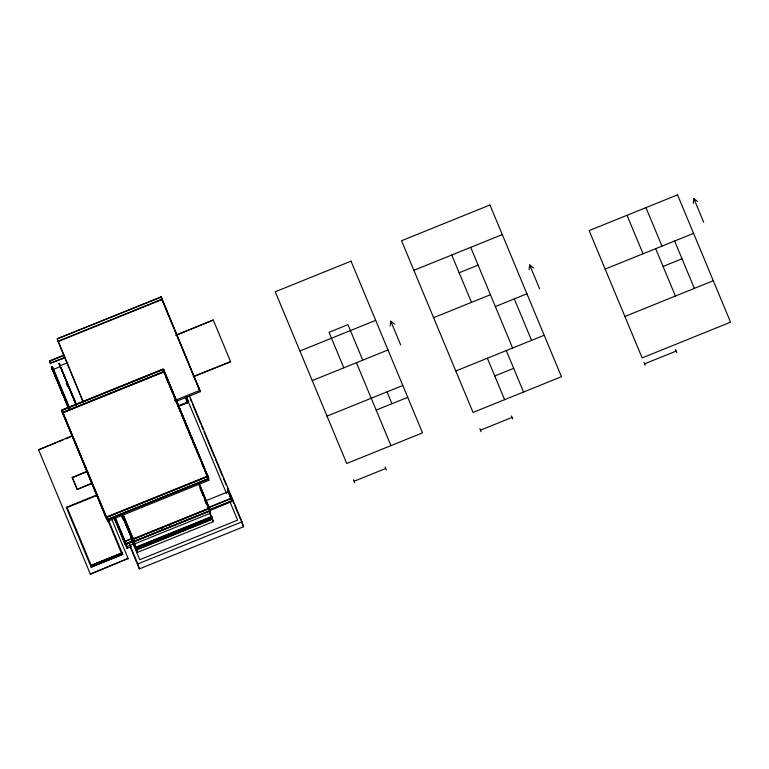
<?xml version="1.0" encoding="UTF-8"?>
<svg xmlns="http://www.w3.org/2000/svg" width="769" height="769" viewBox="0 0 769 769"><rect width="100%" height="100%" fill="white"/><g stroke="black" fill="none" stroke-linecap="round" stroke-linejoin="round"><path stroke-width="1.15" d="M390.171 325.912L390.777 321.173L394.593 324.124M529.091 269.756L529.697 265.007L533.503 267.968M693.263 203.381L693.869 198.642L697.685 201.593M83.09 401.86L57.223 338.821L161.221 296.786L200.344 391.652L176.005 401.495M161.346 297.074L57.223 338.821M161.98 299.208L57.983 341.244L83.129 401.629M58.108 341.542L162.105 299.497M64.942 357.825L50.36 363.237L49.601 360.815L64.01 354.99M50.533 363.65L49.774 361.228L64.183 355.403M50.36 363.237L64.769 357.412M75.871 404.494L59.021 363.429L76.342 404.148M52.407 369.572L51.648 367.14L52.215 366.919L69.421 408.483M52.609 366.948L51.465 367.611L52.609 366.948L69.739 408.156M51.821 367.563L52.388 367.332L53.148 369.754M52.032 368.063L68.701 406.907M52.1 368.274L68.258 407.08L68.864 406.897M59.78 365.852L67.835 362.603M53.003 369.572L60.443 366.563M54.945 375.061L55.512 374.83M56.272 377.252L55.877 377.896L56.445 377.666L55.685 375.243L55.118 375.474L55.877 377.896M175.938 335.14L213.273 320.039L230.604 361.709L194.365 376.358M176.005 335.361L213.273 320.039M58.982 383.154L58.415 383.385L59.175 385.807L59.742 385.577L58.809 382.741L58.242 382.972L59.175 385.807M59.002 385.394L59.569 385.163M62.27 391.065L61.703 391.296L62.462 393.718L61.53 390.883L62.106 390.652L63.029 393.488M62.289 393.305L62.856 393.074M65.394 398.563L64.827 398.794L65.586 401.216M65 399.207L65.567 398.976M68.124 406.705L68.691 406.474M63.423 414.597L61.933 409.992L162.97 369.149L207.688 476.559L106.66 517.402M61.991 410.117L163.018 369.274M61.664 410.588L163.586 369.389L208.716 478.395L106.804 519.594L61.664 410.588L106.929 519.536L106.17 517.114M413.866 270.323L502.272 234.593M62.741 412.54L163.778 371.696M62.424 413.011L164.345 371.812L163.586 369.389M193.192 376.579L230.604 361.709M459.151 272.774L478.097 265.113M38.575 449.788L72.007 435.831M39.661 449.356L55.897 442.79M58.059 441.915L63.471 439.724M65.634 438.849L71.046 436.667M199.171 387.912L199.613 390.46L160.913 296.911L200.344 391.652M174.486 400.62L199.93 390.335M299.91 350.991L375.685 320.356M186.982 402.312L188.367 401.754M178.072 406.042L188.405 401.86M178.523 406.051L188.463 402.033M178.619 406.388L188.568 402.36L186.617 396.602M433.591 317.693L490.42 294.719M92.597 483.22L77.217 489.44L72.286 477.597L87.56 471.051M72.286 477.597L87.666 471.378M312.233 380.588L388.009 349.962M495.351 306.562L526.928 293.796M605.165 269.092L693.571 233.353M77.217 489.44L91.396 483.336M96.75 495.005L66.259 507.329L91.165 567.138L122.732 554.372L91.165 567.138M663.08 266.43L682.016 258.778M97.403 495.284L67.095 507.53L91.261 565.561L121.569 553.305L61.933 409.992M327.027 416.116L402.802 385.49M455.786 370.985L544.183 335.246M106.045 517.172L207.957 475.973M106.612 517.287L207.64 476.444M376.166 410.088L407.733 397.333M107.372 519.709L208.399 478.866M62.549 412.963L61.789 410.54L107.804 521.171L208.832 480.327L207.515 476.146M115.581 519.681L115.014 519.911L115.754 520.094M624.889 316.463L713.296 280.723M117.715 525.813L118.282 525.583M126.222 523.391L126.597 525.967L125.693 523.189L126.827 525.458M118.868 527.592L118.474 528.236L119.041 528.005L118.109 525.169L117.542 525.4L118.474 528.236M494.755 375.983L513.692 368.332M228.422 492.525L227.864 489.161L232.325 500.465L209.716 509.597M121.012 533.724L121.579 533.494L122.338 535.916M204.977 501.138L228.624 491.583M132.479 538.089L123.944 541.693L125.087 541.03M207.851 507.627L231.565 498.033L227.451 488.113M124.309 541.645L124.876 541.414L125.635 543.837L125.068 544.067L114.148 518.114M133.768 538.06L124.895 541.751M208.024 508.04L231.296 498.629L227.422 489.334M209.466 508.011L132.806 539.002L133.566 541.424L210.225 510.433L199.017 482.922M133.373 539.117L209.149 508.482M198.883 484.432L209.956 511.029L134.181 541.655L133.422 539.232L209.197 508.607L198.575 483.105M124.914 543.414L125.337 543.183L114.648 517.47M125.587 543.289L124.799 543.731L125.616 543.395L115.11 518.2M125.482 543.654L133.239 540.511M125.655 544.067L133.412 540.934M209.889 510.01L232.055 501.052L228.182 491.756M125.722 544.423L133.172 541.414M210.024 510.347L232.123 501.407L231.123 498.216M120.646 532.225L125.76 544.529L133.21 541.52M134.133 541.539L209.908 510.904M131.297 546.644L127.087 548.345L126.568 546.692L133.941 543.712M122.54 514.326L134.806 543.779L210.581 513.144L209.024 508.184M136.084 547.076L135.555 546.874L136.459 549.652M212.427 518.95L136.334 549.71L135.575 547.288L211.667 516.528L211.84 517.028L136.075 547.663L122.665 515.24M90.579 565.638L122.146 552.873L90.579 565.638L91.069 566.82M136.017 547.547L211.792 516.816M136.19 548.095L212.004 517.537M90.915 566.542L122.492 553.776M212.129 517.97L136.353 548.605L212.177 518.085M136.315 549.297L212.302 518.517M136.584 549.316L212.35 518.642M122.002 514.403L136.776 549.873L212.552 519.238L209.677 512.346M122.011 515.143L137.516 552.334L213.292 521.699L211.667 516.528M90.348 574.135L128.115 558.419L90.348 574.135L38.45 449.394M241.995 521.824L243.552 526.775L139.362 568.897L137.805 563.937L241.995 521.824L189.568 395.9M354.153 481.25L385.721 468.484M480.442 430.198L512.01 417.432M644.614 363.824L676.182 351.068M693.869 198.642L703.731 222.328M674.624 241.014L694.349 288.375M645.97 207.63L661.994 246.118M655.678 248.666L675.403 296.036M627.023 215.291L643.057 253.77M675.567 349.587L676.807 352.548M643.999 362.343L645.229 365.304M529.697 265.007L539.559 288.692M514.298 298.91L531.562 340.35M470.705 247.349L512.615 348.011M506.3 350.568L523.554 392.017M451.759 255.01L471.484 302.38M487.354 358.219L504.618 399.669M511.395 415.952L512.625 418.913M479.827 428.718L481.058 431.678M390.777 321.173L400.639 344.858M387.018 391.873L391.95 403.715M362.757 360.171L347.963 324.643L329.017 332.304L343.81 367.832M356.441 362.728L390.96 445.616M385.106 467.004L386.336 469.965M353.538 479.769L354.769 482.73M190.193 398.64L191.577 401.956M192.5 404.167L200.776 424.046M201.699 426.257L203.074 429.573M203.996 431.784L214.57 457.19M215.493 459.391L222.395 475.963M223.308 478.174L226.076 484.797M232.507 500.263L233.891 503.58M234.814 505.791L240.793 520.152M241.706 522.353L243.552 526.775M229.249 494.505L232.123 501.407M186.271 396.842L226.528 493.525M229.758 501.282L237.611 520.132L139.737 559.697L130.961 538.636M208.716 478.395L163.461 369.437L208.591 478.443L207.832 476.021M165.825 377.05L168.565 383.644M169.939 386.932L172.689 393.526M173.602 395.727L176.351 402.322M177.264 404.513L180.465 412.203M181.378 414.404L184.127 420.999M185.041 423.2L187.78 429.784M189.155 433.082L191.904 439.676M192.817 441.877L195.566 448.471M196.48 450.663L197.393 452.864M198.306 455.056L199.68 458.353M201.968 463.851L203.343 467.148M204.256 469.34L205.169 471.541M206.082 473.742L206.996 475.934M207.918 478.135L208.832 480.327M198.873 483.163L210.225 510.433M200.19 488.238L203.391 495.918M204.218 497.87L206.948 504.416M209.668 510.962L210.581 513.144M200.219 488.671L202.968 495.274M204.333 498.562L206.159 502.955M211.956 517.422L136.18 548.047M209.629 512.904L213.292 521.699M169.411 524.689L169.997 526.688M161.836 527.745L162.422 529.754M123.261 514.826L133.422 539.232M122.944 514.951L134.181 541.655M122.79 515.192L133.691 541.366L132.931 538.944M136.69 549.143L135.93 546.721M60.097 365.727L76.189 404.369M59.021 363.429L76.487 405.378M121.848 514.307L135.575 547.288M62.337 371.792L65.096 378.415M66.019 380.626L69.239 388.355M70.152 390.556L72.911 397.179M73.834 399.39L76.131 404.907M121.694 514.528L136.334 549.71M66.317 383.395L67.701 386.72M121.723 516.46L123.107 519.786M129.067 542.952L137.805 563.937M130.163 546.807L139.362 568.897M115.398 517.748L125.145 541.213M53.705 371.446L62.231 391.748M62.933 393.622L64.538 397.294M65.25 399.169L68.239 406.157M114.648 517.816L117.638 524.804M118.339 526.678L119.945 530.35M51.648 367.14L68.518 407.56M114.273 517.489L126.568 546.692M114.148 517.441L127.087 548.345M51.408 367.438L68.489 408.464M111.745 519.21L128.24 558.823M108.333 519.786L122.732 554.372M72.19 477.261L77.121 489.103M231.565 498.033L232.325 500.465M161.221 296.786L162.403 300.525M185.425 397.362L187.155 402.869M205.621 501.648L206.659 504.954M162.97 369.149L164.451 373.753M136.017 547.451L136.776 549.873M133.248 538.819L134.806 543.779M135.892 547.153L137.516 552.334M130.692 534.234L133.181 542.164M130.557 534.186L132.335 539.848M125.76 544.529L124.703 541.001L124.136 541.222L125.068 544.067M122.867 537.81L123.386 539.463M114.427 517.902L115.187 520.325M59.338 363.304L60.962 368.476M106.487 516.989L107.804 521.171M65.653 399.371L66.326 401.399M57.54 380.895L58.05 382.549M53.099 369.207L52.311 369.649L53.099 369.207M351.029 261.143L275.254 291.778L346.752 463.486L422.527 432.86L351.029 261.143M489.949 204.987L401.543 240.726L473.041 412.434L561.447 376.695L489.949 204.987M163.73 371.571L62.693 412.415L107.42 519.825L208.447 478.981L163.73 371.571M677.547 194.865L589.141 230.604L642.144 357.912L730.55 322.173L677.547 194.865M121.406 533.08L120.839 533.311L121.771 536.147L121.406 533.08"/></g></svg>
